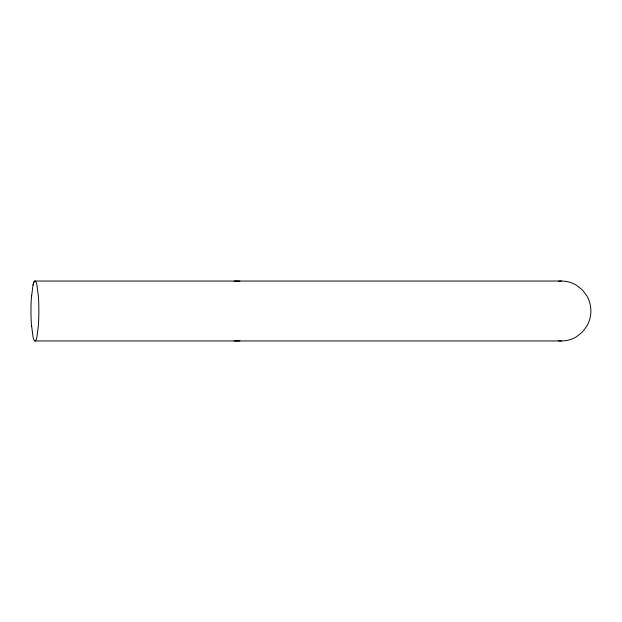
<?xml version="1.0" encoding="UTF-8"?>
<svg xmlns="http://www.w3.org/2000/svg" width="622" height="622" viewBox="0 0 622 622"><rect width="100%" height="100%" fill="white"/><g stroke="black" fill="none" stroke-linecap="round" stroke-linejoin="round"><path stroke-width="0.93" d="M31.621 296.018L33.036 285.047A29.498 3.849 90 0 1 34.98 281.035L561.448 281.035M34.98 340.965L561.448 340.965M31.621 325.982L33.036 336.953A29.498 3.849 90 0 0 36.916 336.953L38.339 325.982A30.183 3.942 -90 0 0 38.339 296.018L36.916 285.047A29.498 3.849 -90 0 0 33.036 285.047M31.497 325.982A30.183 3.942 -90 0 1 31.497 296.018M234.113 281.183A29.498 29.242 -90 0 1 239.874 281.183M239.874 340.817A29.498 29.242 -90 0 1 234.113 340.817M558.564 281.183A29.498 29.242 -90 0 1 576.174 285.047L582.27 289.813L586.95 296.018A30.183 29.918 -90 0 1 586.95 325.982L582.27 332.187L576.174 336.953A29.498 29.242 -90 0 1 558.564 340.817"/></g></svg>
